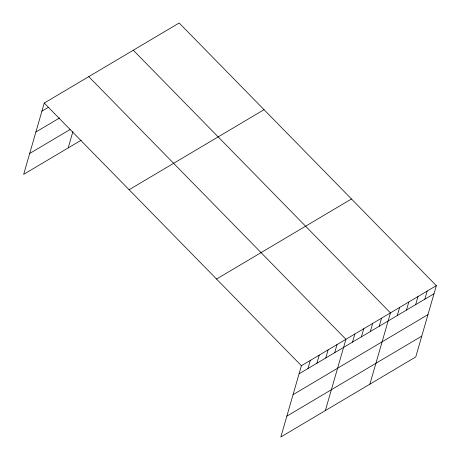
<?xml version="1.0" encoding="UTF-8"?>
<svg xmlns="http://www.w3.org/2000/svg" width="460" height="460" viewBox="0 0 460 460"><rect width="100%" height="100%" fill="white"/><g stroke="black" fill="none" stroke-linecap="round" stroke-linejoin="round"><path stroke-width="0.69" d="M436.333 285.66L301.403 365.717L280.83 437L415.759 356.943L436.333 285.66L179.17 23L44.24 103.057L23.667 174.34L81.253 140.173M68.195 147.919L72.933 131.491M307.97 368.535L310.31 360.433M316.877 363.25L319.217 355.149M325.784 357.966L328.118 349.865M334.69 352.682L337.025 344.58M325.358 410.579L345.931 339.302L88.768 76.642M352.498 342.113L354.838 334.017M361.405 336.829L363.739 328.733M370.311 331.545L372.646 323.449M379.212 326.261L381.553 318.165M369.886 384.163L390.459 312.88L133.296 50.221M397.296 315.537L399.636 307.435M406.473 310.092L408.808 301.99M415.644 304.647L417.985 296.545M424.822 299.201L427.162 291.105M41.9 111.159L48.432 107.284M35.886 132.008L59.633 117.921M29.681 153.49L70.052 129.536M129.105 189.738L264.034 109.675M216.539 279.042L351.469 198.984M299.063 373.819L433.998 293.762M293.049 394.668L427.978 314.611M286.85 416.15L421.78 336.093M44.24 103.057L301.403 365.717"/></g></svg>
